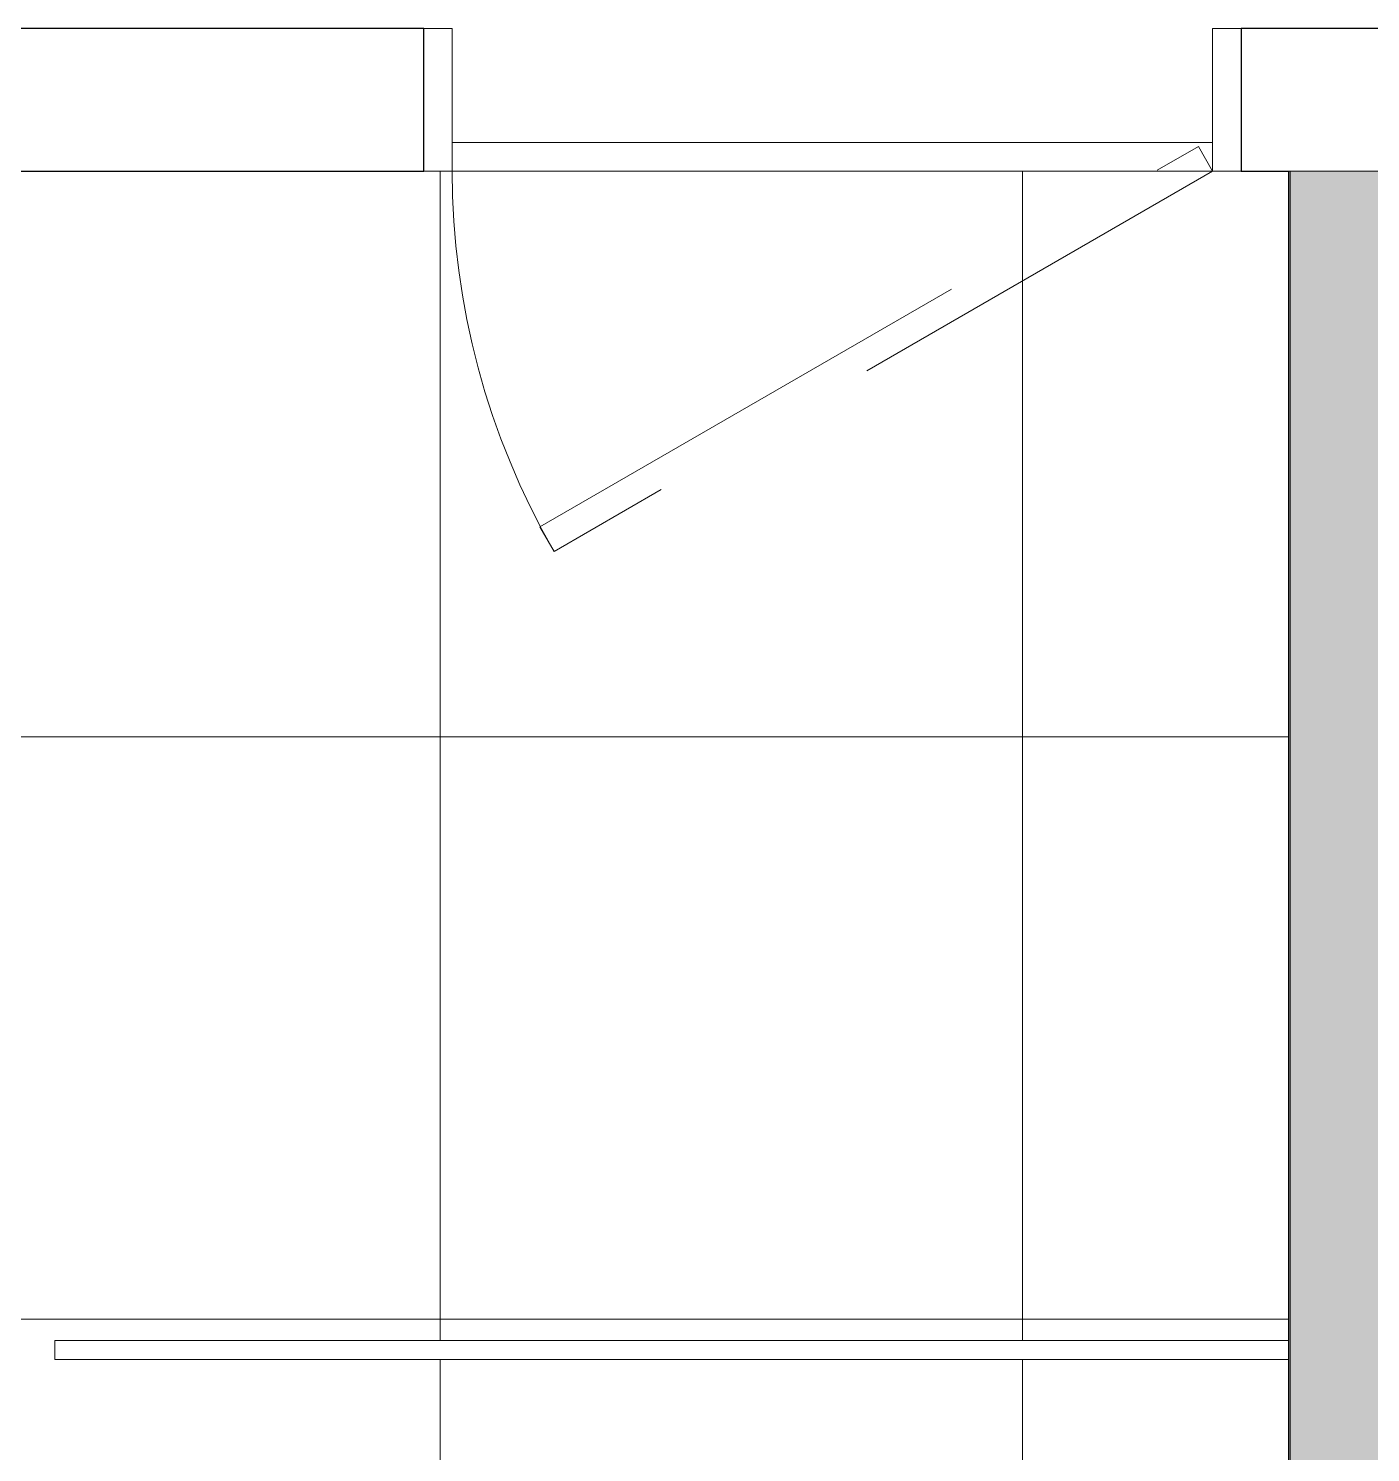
# Model space of a CAD drawing. Header units: metres. Extents: x 149 to 429, y -3 to 162.
# Drawn here: x 369.087 to 370.499, y 82.548 to 84.046 of the extents above; entities that cross this region are included whole.
import ezdxf

# ---------------------------------------------------------------- set-up
doc = ezdxf.new("R2010")
doc.units = ezdxf.units.M
doc.linetypes.add('IMPORT-Dashed _3_', pattern=[0.75, 0.5, -0.25])
doc.layers.add('1053_ARQ_BASE_MATADOURO_dwg', color=7, linetype='Continuous', lineweight=5, true_color=0x767676)
for name, color, linetype, lineweight in [('A-EQUIPAMENTOS', 7, 'Continuous', 5), ('A-ESQ-PORTAS', 7, 'Continuous', 20), ('A-PAREDE', 7, 'Continuous', 30), ('A-WALL', 7, 'Continuous', 9), ('A_lay', 7, 'Continuous', 5), ('A_PROJEÇÃO', 7, 'IMPORT-Dashed _3_', 5)]:
    doc.layers.add(name, color=color, linetype=linetype, lineweight=lineweight)

# ---------------------------------------------------------------- blocks, each defined once
blk = doc.blocks.new('1053_ARQ_BASE_MATADOURO_dwg_arq geral tgov-4039641-TÉRREO 1_20 - Dependente 2')
at = {"layer": 'A_lay', "true_color": 0xaaaaaa}
h = blk.add_hatch(dxfattribs=at)
h.set_pattern_fill('FP_9', color=253, style=0, pattern_type=2)
h.set_pattern_definition([(90, (-0.43, 0), (-0.6125, 4e-17), []), (180, (-0.43, 0), (-8e-17, -0.6125), [])])
h.paths.add_polyline_path([(33.3982, -2.4478), (33.3901, -2.3368), (33.3982, -2.2884), (33.4064, -2.2964), (33.4064, -2.3972)])
h.paths.add_polyline_path([(31.8301, -2.5903), (32.0782, -2.5851), (32.0782, -1.3603), (31.9982, -1.3603), (31.574, -1.7846), (31.5598, -1.7705), (31.9982, -1.3403), (32.0982, -1.3462), (32.0982, -2.5903), (32.9782, -2.5801), (32.9782, -1.3603), (32.6982, -1.3603), (32.274, -1.7846), (32.2598, -1.7705), (32.6982, -1.3403), (33.0124, -1.3462), (33.4289, -1.7782), (33.4225, -1.7846), (32.9982, -1.3603), (32.9982, -2.5903), (33.3904, -2.5851), (33.3982, -2.4478), (33.4064, -2.5903), (33.7982, -2.5851), (33.7982, -1.3603), (33.5982, -1.3603), (33.5982, -1.3403), (33.7982, -1.3383), (33.7982, -0.5403), (32.4999, -0.5403), (32.4999, -0.5203), (33.7982, -0.5203), (33.7982, 0.7097), (31.6482, 0.7097), (31.6482, -0.7203), (31.3782, -0.9803), (31.3782, -1.3403), (31.3982, -1.3462), (31.3982, -1.3603), (31.1982, -1.3603), (31.1982, -2.5903), (31.8279, -2.5903)])
h.paths.add_polyline_path([(32.3834, -2.5848), (32.6955, -2.5725), (32.6797, -2.5664), (32.459, -2.5097), (32.3855, -2.5828)])
h.paths.add_polyline_path([(32.9782, -2.5903), (32.3496, -2.5855), (32.34, -2.5746), (32.3517, -2.0544), (32.3629, -2.0508), (32.4125, -1.9795), (32.494, -1.9365), (32.5861, -1.9365), (32.6682, -1.9803), (32.7196, -2.0555), (32.74, -2.1195), (32.74, -2.5788), (32.8693, -2.5851)])
h.paths.add_polyline_path([(31.483, -2.5848), (31.7951, -2.5725), (31.7793, -2.5664), (31.5586, -2.5097), (31.4851, -2.5828)])
h.paths.add_polyline_path([(31.1982, -2.5903), (31.4396, -2.5673), (31.4498, -2.098), (31.4814, -2.0143), (31.5598, -1.9427), (31.6353, -1.9249), (31.6857, -1.9365), (31.7678, -1.9803), (31.8192, -2.0555), (31.8396, -2.1195), (31.8396, -2.5788), (31.7262, -2.5848), (31.4068, -2.5863)])
h.paths.add_polyline_path([(33.3376, -2.2223), (33.3546, -2.1956), (33.3961, -2.1786), (33.3824, -2.187), (33.3405, -2.2202)])
at = {"layer": 'A-EQUIPAMENTOS', "color": 253, "true_color": 0xaaaaaa, "flags": 128}
blk.add_lwpolyline([(33.7982, -0.5403), (32.4999, -0.5403), (32.4999, -0.5203), (33.7982, -0.5203)], dxfattribs=at)
at = {"layer": 'A-ESQ-PORTAS', "color": 253, "true_color": 0xaaaaaa, "flags": 128}
for points in [[(32.8882, 0.8597), (32.9182, 0.8597), (32.9182, 0.7097), (32.8882, 0.7097)], [(33.7482, 0.8597), (33.7182, 0.8597), (33.7182, 0.7097), (33.7482, 0.7097)], [(32.9182, 0.7397), (33.7182, 0.7397), (33.7182, 0.7097), (32.9182, 0.7097), (32.9182, 0.7397)]]:
    blk.add_lwpolyline(points, dxfattribs=at)
at = {"layer": 'A-PAREDE', "color": 253, "true_color": 0xaaaaaa, "flags": 128}
for points in [[(31.1972, 0.7097), (32.8882, 0.7097), (32.8882, 0.8597), (31.0472, 0.8597), (29.3082, 0.8597), (29.3082, 0.7097), (31.0472, 0.7097)], [(36.4982, -2.5903), (33.9482, -2.5903), (33.9482, 0.7097), (34.0132, 0.7097), (34.0132, 0.8597), (33.7482, 0.8597), (33.7482, 0.7097), (33.7982, 0.7097), (33.7982, -2.5903), (31.1982, -2.5903)]]:
    blk.add_lwpolyline(points, dxfattribs=at)
at = {"layer": 'A_PROJEÇÃO', "color": 253, "true_color": 0xaaaaaa, "flags": 128}
blk.add_lwpolyline([(33.0104, 0.3356), (33.7032, 0.7356), (33.7182, 0.7097), (33.0254, 0.3097)], close=True, dxfattribs=at)
at = {"layer": 'A_PROJEÇÃO', "color": 253, "true_color": 0xaaaaaa}
blk.add_arc((33.7182, 0.7097), 0.8, 180, 210, dxfattribs=at)
blk = doc.blocks.new('1053_ARQ_BASE_MATADOURO_dwg-3625622-TÉRREO 1_20 - Dependente 2')
blk.add_blockref('1053_ARQ_BASE_MATADOURO_dwg_arq geral tgov-4039641-TÉRREO 1_20 - Dependente 2', (130.2098, 83.186))

msp = doc.modelspace()

# ---------------------------------------------------------------- hatches: boundary and pattern name
at = {"layer": 'A-WALL', "true_color": 0xffd4aa, "transparency": 33554483}
msp.add_hatch(color=41, dxfattribs=at).paths.add_polyline_path([(370.5631, 80.5957), (370.5631, 83.8957), (370.4146, 83.8957), (370.4146, 80.5957)])

# ---------------------------------------------------------------- linework, layer by layer
at = {"layer": 'A-WALL', "color": 253, "true_color": 0xaaaaaa}
for p, q in [((370.4131, 83.8957), (370.4131, 80.5957)), ((370.4146, 83.8957), (370.4146, 80.5942))]:
    msp.add_line(p, q, dxfattribs=at)
at = {"layer": 'A-WALL', "color": 253, "true_color": 0xbbb2aa}
msp.add_line((370.4131, 83.8957), (370.5631, 83.8957), dxfattribs=at)

# ---------------------------------------------------------------- block references
at = {"layer": '1053_ARQ_BASE_MATADOURO_dwg', "color": 253, "true_color": 0xaaaaaa}
msp.add_blockref('1053_ARQ_BASE_MATADOURO_dwg-3625622-TÉRREO 1_20 - Dependente 2', (206.405, 0), dxfattribs=at)

doc.saveas('drawing.dxf')
